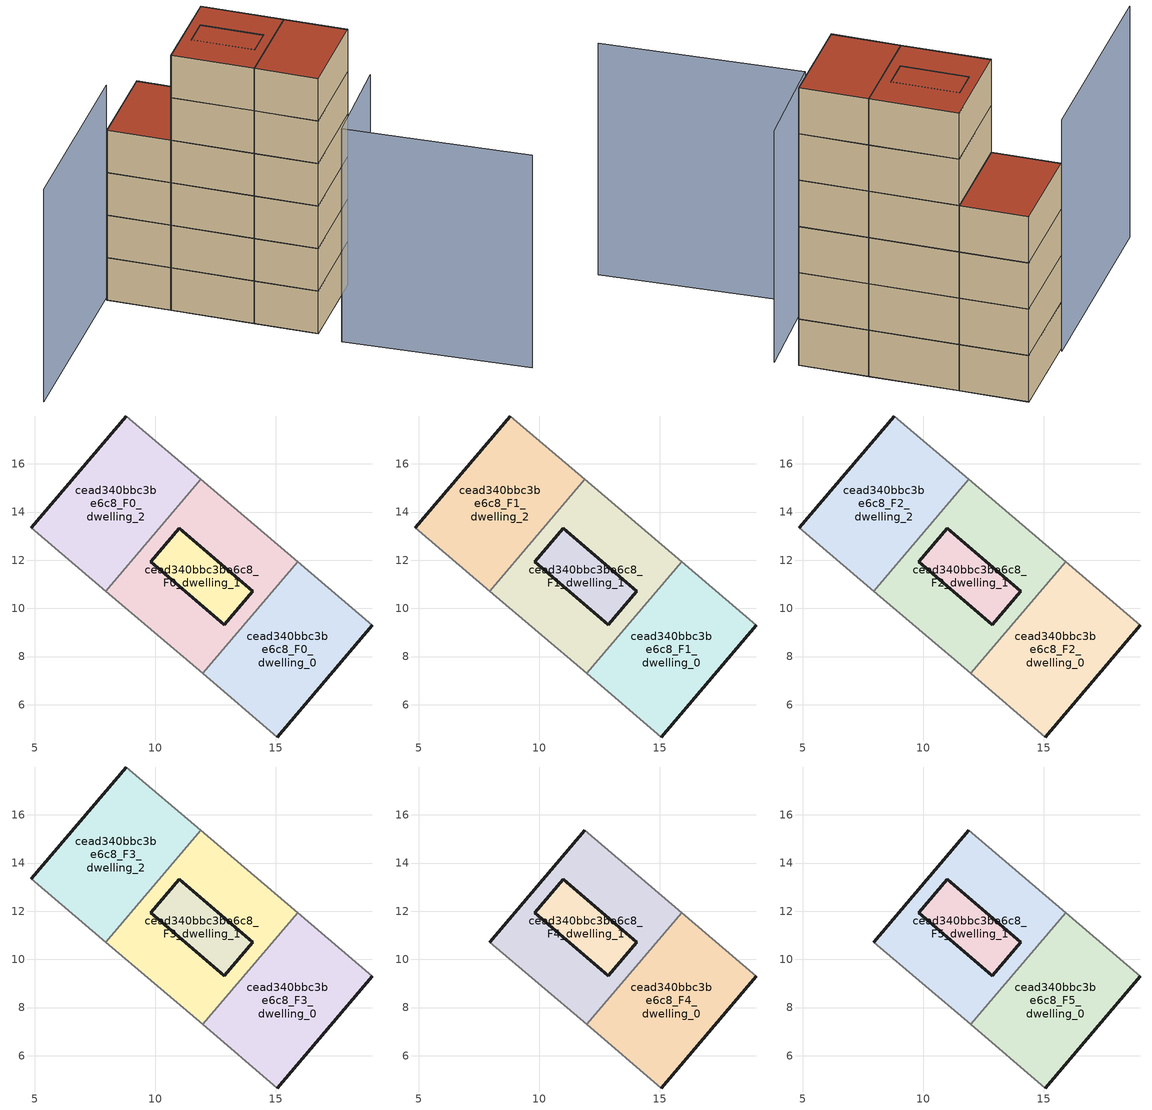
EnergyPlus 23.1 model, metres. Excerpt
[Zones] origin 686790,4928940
cead340bbc3be6c8_F0_dwelling_0
 floor ground (EU_floor_Construction): 15.06,4.66 19,9.3 15.91,11.93 11.96,7.3 z0
 wall outside (EU_wall_Construction): 19,9.3 15.06,4.66 z0:3
 wall to cead340bbc3be6c8_F0_dwelling_1 (EU_wall_Construction): 11.96,7.3 15.91,11.93 z0:3
 wall adiabatic (EU_wall_Construction): 15.91,11.93 19,9.3 / 15.06,4.66 11.96,7.3 z0:3
cead340bbc3be6c8_F0_dwelling_1
 floor ground (EU_floor_Construction): 11.96,7.3 15.91,11.93 11.89,15.35 7.94,10.72 z0
 wall adiabatic (EU_wall_Construction): 11.89,15.35 15.91,11.93 / 11.96,7.3 7.94,10.72 z0:3
 wall to cead340bbc3be6c8_F0_dwelling_2 (EU_wall_Construction): 7.94,10.72 11.89,15.35 z0:3
cead340bbc3be6c8_F0_dwelling_2
 floor ground (EU_floor_Construction): 7.94,10.72 11.89,15.35 8.79,17.99 4.85,13.35 z0
 wall outside (EU_wall_Construction): 4.85,13.35 8.79,17.99 z0:3
 wall adiabatic (EU_wall_Construction): 8.79,17.99 11.89,15.35 / 7.94,10.72 4.85,13.35 z0:3
cead340bbc3be6c8_F0_circulation
 floor ground (EU_floor_Construction): 12.86,9.33 14.05,10.71 10.98,13.32 9.8,11.93 z0
 wall outside (EU_wall_Construction): 14.05,10.71 12.86,9.33 9.8,11.93 10.98,13.32 14.05,10.71 z0:3
cead340bbc3be6c8_F1_dwelling_0
 floor to cead340bbc3be6c8_F0_dwelling_0 (EU_floor_Construction): 15.06,4.66 19,9.3 15.91,11.93 11.96,7.3 z3
 wall outside (EU_wall_Construction): 19,9.3 15.06,4.66 z3:6
 wall to cead340bbc3be6c8_F1_dwelling_1 (EU_wall_Construction): 11.96,7.3 15.91,11.93 z3:6
 wall adiabatic (EU_wall_Construction): 15.91,11.93 19,9.3 / 15.06,4.66 11.96,7.3 z3:6
cead340bbc3be6c8_F1_dwelling_1
 floor to cead340bbc3be6c8_F0_dwelling_1 (EU_floor_Construction): 11.96,7.3 15.91,11.93 11.89,15.35 7.94,10.72 z3
 wall adiabatic (EU_wall_Construction): 11.89,15.35 15.91,11.93 / 11.96,7.3 7.94,10.72 z3:6
 wall to cead340bbc3be6c8_F1_dwelling_2 (EU_wall_Construction): 7.94,10.72 11.89,15.35 z3:6
cead340bbc3be6c8_F1_dwelling_2
 floor to cead340bbc3be6c8_F0_dwelling_2 (EU_floor_Construction): 7.94,10.72 11.89,15.35 8.79,17.99 4.85,13.35 z3
 wall outside (EU_wall_Construction): 4.85,13.35 8.79,17.99 z3:6
 wall adiabatic (EU_wall_Construction): 8.79,17.99 11.89,15.35 / 7.94,10.72 4.85,13.35 z3:6
cead340bbc3be6c8_F1_circulation
 floor to cead340bbc3be6c8_F0_circulation (EU_floor_Construction): 12.86,9.33 14.05,10.71 10.98,13.32 9.8,11.93 z3
 wall outside (EU_wall_Construction): 14.05,10.71 12.86,9.33 9.8,11.93 10.98,13.32 14.05,10.71 z3:6
cead340bbc3be6c8_F2_dwelling_0
 floor to cead340bbc3be6c8_F1_dwelling_0 (EU_floor_Construction): 15.06,4.66 19,9.3 15.91,11.93 11.96,7.3 z6
 wall outside (EU_wall_Construction): 19,9.3 15.06,4.66 z6:9
 wall to cead340bbc3be6c8_F2_dwelling_1 (EU_wall_Construction): 11.96,7.3 15.91,11.93 z6:9
 wall adiabatic (EU_wall_Construction): 15.91,11.93 19,9.3 / 15.06,4.66 11.96,7.3 z6:9
cead340bbc3be6c8_F2_dwelling_1
 floor to cead340bbc3be6c8_F1_dwelling_1 (EU_floor_Construction): 11.96,7.3 15.91,11.93 11.89,15.35 7.94,10.72 z6
 wall adiabatic (EU_wall_Construction): 11.89,15.35 15.91,11.93 / 11.96,7.3 7.94,10.72 z6:9
 wall to cead340bbc3be6c8_F2_dwelling_2 (EU_wall_Construction): 7.94,10.72 11.89,15.35 z6:9
cead340bbc3be6c8_F2_dwelling_2
 floor to cead340bbc3be6c8_F1_dwelling_2 (EU_floor_Construction): 7.94,10.72 11.89,15.35 8.79,17.99 4.85,13.35 z6
 wall outside (EU_wall_Construction): 4.85,13.35 8.79,17.99 z6:9
 wall adiabatic (EU_wall_Construction): 8.79,17.99 11.89,15.35 / 7.94,10.72 4.85,13.35 z6:9
cead340bbc3be6c8_F2_circulation
 floor to cead340bbc3be6c8_F1_circulation (EU_floor_Construction): 12.86,9.33 14.05,10.71 10.98,13.32 9.8,11.93 z6
 wall outside (EU_wall_Construction): 14.05,10.71 12.86,9.33 9.8,11.93 10.98,13.32 14.05,10.71 z6:9
cead340bbc3be6c8_F3_dwelling_0
 floor to cead340bbc3be6c8_F2_dwelling_0 (EU_floor_Construction): 15.06,4.66 19,9.3 15.91,11.93 11.96,7.3 z9
 wall outside (EU_wall_Construction): 19,9.3 15.06,4.66 z9:12
 wall to cead340bbc3be6c8_F3_dwelling_1 (EU_wall_Construction): 11.96,7.3 15.91,11.93 z9:12
 wall adiabatic (EU_wall_Construction): 15.91,11.93 19,9.3 / 15.06,4.66 11.96,7.3 z9:12
cead340bbc3be6c8_F3_dwelling_1
 floor to cead340bbc3be6c8_F2_dwelling_1 (EU_floor_Construction): 11.96,7.3 15.91,11.93 11.89,15.35 7.94,10.72 z9
 wall adiabatic (EU_wall_Construction): 11.89,15.35 15.91,11.93 / 11.96,7.3 7.94,10.72 z9:12
 wall to cead340bbc3be6c8_F3_dwelling_2 (EU_wall_Construction): 7.94,10.72 11.89,15.35 z9:12
cead340bbc3be6c8_F3_dwelling_2
 floor to cead340bbc3be6c8_F2_dwelling_2 (EU_floor_Construction): 7.94,10.72 11.89,15.35 8.79,17.99 4.85,13.35 z9
 wall outside (EU_wall_Construction): 4.85,13.35 8.79,17.99 z9:12
 wall adiabatic (EU_wall_Construction): 8.79,17.99 11.89,15.35 / 7.94,10.72 4.85,13.35 z9:12
 roof outside (EU_roof_Construction): 11.89,15.35 7.94,10.72 4.85,13.35 8.79,17.99 z12
cead340bbc3be6c8_F3_circulation
 floor to cead340bbc3be6c8_F2_circulation (EU_floor_Construction): 12.86,9.33 14.05,10.71 10.98,13.32 9.8,11.93 z9
 wall outside (EU_wall_Construction): 14.05,10.71 12.86,9.33 9.8,11.93 10.98,13.32 14.05,10.71 z9:12
cead340bbc3be6c8_F4_dwelling_0
 floor to cead340bbc3be6c8_F3_dwelling_0 (EU_floor_Construction): 15.06,4.66 19,9.3 15.91,11.93 11.96,7.3 z12
 wall outside (EU_wall_Construction): 19,9.3 15.06,4.66 z12:15
 wall to cead340bbc3be6c8_F4_dwelling_1 (EU_wall_Construction): 11.96,7.3 15.91,11.93 z12:15
 wall adiabatic (EU_wall_Construction): 15.91,11.93 19,9.3 / 15.06,4.66 11.96,7.3 z12:15
cead340bbc3be6c8_F4_dwelling_1
 floor to cead340bbc3be6c8_F3_dwelling_1 (EU_floor_Construction): 11.96,7.3 15.91,11.93 11.89,15.35 7.94,10.72 z12
 wall outside (EU_wall_Construction): 7.94,10.72 11.89,15.35 z12:15
 wall adiabatic (EU_wall_Construction): 11.89,15.35 15.91,11.93 / 11.96,7.3 7.94,10.72 z12:15
cead340bbc3be6c8_F4_circulation
 floor to cead340bbc3be6c8_F3_circulation (EU_floor_Construction): 12.86,9.33 14.05,10.71 10.98,13.32 9.8,11.93 z12
 wall outside (EU_wall_Construction): 14.05,10.71 12.86,9.33 9.8,11.93 10.98,13.32 14.05,10.71 z12:15
cead340bbc3be6c8_F5_dwelling_0
 floor to cead340bbc3be6c8_F4_dwelling_0 (EU_floor_Construction): 15.06,4.66 19,9.3 15.91,11.93 11.96,7.3 z15
 wall outside (EU_wall_Construction): 19,9.3 15.06,4.66 z15:18
 wall to cead340bbc3be6c8_F5_dwelling_1 (EU_wall_Construction): 11.96,7.3 15.91,11.93 z15:18
 wall adiabatic (EU_wall_Construction): 15.91,11.93 19,9.3 / 15.06,4.66 11.96,7.3 z15:18
 roof outside (EU_roof_Construction): 19,9.3 15.06,4.66 11.96,7.3 15.91,11.93 z18
cead340bbc3be6c8_F5_dwelling_1
 floor to cead340bbc3be6c8_F4_dwelling_1 (EU_floor_Construction): 11.96,7.3 15.91,11.93 11.89,15.35 7.94,10.72 z15
 wall outside (EU_wall_Construction): 7.94,10.72 11.89,15.35 z15:18
 wall adiabatic (EU_wall_Construction): 11.89,15.35 15.91,11.93 / 11.96,7.3 7.94,10.72 z15:18
 roof outside (EU_roof_Construction): 15.91,11.93 11.96,7.3 7.94,10.72 11.89,15.35 z18
cead340bbc3be6c8_F5_circulation
 floor to cead340bbc3be6c8_F4_circulation (EU_floor_Construction): 12.86,9.33 14.05,10.71 10.98,13.32 9.8,11.93 z15
 wall outside (EU_wall_Construction): 14.05,10.71 12.86,9.33 9.8,11.93 10.98,13.32 14.05,10.71 z15:18
 roof outside (EU_roof_Construction): 14.05,10.71 12.86,9.33 9.8,11.93 10.98,13.32 z18
shading: 25.37,-4.14 16,3.26 / 16,3.26 20.11,8.46 / -3.38,3.8 4.94,13.62 z0:15
[Building]
EU S2 Campaign: North Axis=0; Terrain=City; Solar Distribution=FullExterior
[Site:Location]
Bologna: Latitude=44.5; Longitude=11.25; Time Zone=1; Elevation=37
[SizingPeriod:WeatherFileDays]
AnnualSizingPeriod: Begin Month=1; Begin Day of Month=1; End Month=12; End Day of Month=31; Day of Week for Start Day=Monday; Use Weather File Daylight Saving Period=No; Use Weather File Rain and Snow Indicators=No
[MATERIAL]
EU_InternalMass_Material: Roughness=MediumRough; Thickness=0.1; Conductivity=1; Density=1800; Specific Heat=900; Thermal Absorptance=0.9; Solar Absorptance=0.7; Visible Absorptance=0.7
[MATERIAL:NOMASS] Roughness=MediumRough; Thermal Absorptance=0.9; Solar Absorptance=0.7; Visible Absorptance=0.7
Name | Thermal Resistance
EU_wall_NoMass | 0.905828
EU_roof_NoMass | 0.37593
EU_floor_NoMass | 0.67114
[CONSTRUCTION]
EU_wall_Construction: EU_wall_NoMass
EU_roof_Construction: EU_roof_NoMass
EU_floor_Construction: EU_floor_NoMass
EU_InternalMass_Construction: EU_InternalMass_Material
[ZONE] Type=1; Multiplier=1; Ceiling Height=autocalculate; Floor Area=autocalculate; Part of Total Floor Area=Yes
Name | Volume
cead340bbc3be6c8_F0_dwelling_0; cead340bbc3be6c8_F1_dwelling_0; cead340bbc3be6c8_F2_dwelling_0; cead340bbc3be6c8_F3_dwelling_0; cead340bbc3be6c8_F4_dwelling_0; cead340bbc3be6c8_F5_dwelling_0 | 74.2778
cead340bbc3be6c8_F0_dwelling_1; cead340bbc3be6c8_F1_dwelling_1; cead340bbc3be6c8_F2_dwelling_1; cead340bbc3be6c8_F3_dwelling_1; cead340bbc3be6c8_F4_dwelling_1; cead340bbc3be6c8_F5_dwelling_1 | 96.3149
cead340bbc3be6c8_F0_dwelling_2; cead340bbc3be6c8_F1_dwelling_2; cead340bbc3be6c8_F2_dwelling_2; cead340bbc3be6c8_F3_dwelling_2 | 74.2698
cead340bbc3be6c8_F0_circulation; cead340bbc3be6c8_F1_circulation; cead340bbc3be6c8_F2_circulation; cead340bbc3be6c8_F3_circulation; cead340bbc3be6c8_F4_circulation; cead340bbc3be6c8_F5_circulation | 22.0386
[INTERNALMASS] Construction=EU_InternalMass_Construction
Name | Zone or ZoneList | Surface Area
cead340bbc3be6c8_F0_dwelling_0_EU_InternalMass | cead340bbc3be6c8_F0_dwelling_0 | 24.7586
cead340bbc3be6c8_F0_dwelling_1_EU_InternalMass | cead340bbc3be6c8_F0_dwelling_1 | 24.7586
cead340bbc3be6c8_F0_dwelling_2_EU_InternalMass | cead340bbc3be6c8_F0_dwelling_2 | 24.7586
cead340bbc3be6c8_F1_dwelling_0_EU_InternalMass | cead340bbc3be6c8_F1_dwelling_0 | 24.7586
cead340bbc3be6c8_F1_dwelling_1_EU_InternalMass | cead340bbc3be6c8_F1_dwelling_1 | 24.7586
cead340bbc3be6c8_F1_dwelling_2_EU_InternalMass | cead340bbc3be6c8_F1_dwelling_2 | 24.7586
cead340bbc3be6c8_F2_dwelling_0_EU_InternalMass | cead340bbc3be6c8_F2_dwelling_0 | 24.7586
cead340bbc3be6c8_F2_dwelling_1_EU_InternalMass | cead340bbc3be6c8_F2_dwelling_1 | 24.7586
cead340bbc3be6c8_F2_dwelling_2_EU_InternalMass | cead340bbc3be6c8_F2_dwelling_2 | 24.7586
cead340bbc3be6c8_F3_dwelling_0_EU_InternalMass | cead340bbc3be6c8_F3_dwelling_0 | 24.7586
cead340bbc3be6c8_F3_dwelling_1_EU_InternalMass | cead340bbc3be6c8_F3_dwelling_1 | 24.7586
cead340bbc3be6c8_F3_dwelling_2_EU_InternalMass | cead340bbc3be6c8_F3_dwelling_2 | 24.7586
cead340bbc3be6c8_F4_dwelling_0_EU_InternalMass | cead340bbc3be6c8_F4_dwelling_0 | 37.1379
cead340bbc3be6c8_F4_dwelling_1_EU_InternalMass | cead340bbc3be6c8_F4_dwelling_1 | 37.1379
cead340bbc3be6c8_F5_dwelling_0_EU_InternalMass | cead340bbc3be6c8_F5_dwelling_0 | 37.1379
cead340bbc3be6c8_F5_dwelling_1_EU_InternalMass | cead340bbc3be6c8_F5_dwelling_1 | 37.1379
[OTHEREQUIPMENT] Fuel Type=Electricity; Design Level Calculation Method=Watts/Area; Power per Zone Floor Area=1; Fraction Latent=0; Fraction Radiant=0; Fraction Lost=0; Carbon Dioxide Generation Rate=0; EndUse Subcategory=EU_Step8_InternalGains
Name | Zone or ZoneList or Space or SpaceList | Schedule
EU_Step8_InternalGain_cead340bbc3be6c8_F0_dwelling_0_f000 | cead340bbc3be6c8_F0_dwelling_0 | EU_Step8_GainSchedule_cead340bbc3be6c8_F0_dwelling_0_f000
EU_Step8_InternalGain_cead340bbc3be6c8_F0_dwelling_1_f000 | cead340bbc3be6c8_F0_dwelling_1 | EU_Step8_GainSchedule_cead340bbc3be6c8_F0_dwelling_1_f000
EU_Step8_InternalGain_cead340bbc3be6c8_F0_dwelling_2_f000 | cead340bbc3be6c8_F0_dwelling_2 | EU_Step8_GainSchedule_cead340bbc3be6c8_F0_dwelling_2_f000
EU_Step8_InternalGain_cead340bbc3be6c8_F1_dwelling_0_f000 | cead340bbc3be6c8_F1_dwelling_0 | EU_Step8_GainSchedule_cead340bbc3be6c8_F1_dwelling_0_f000
EU_Step8_InternalGain_cead340bbc3be6c8_F1_dwelling_1_f000 | cead340bbc3be6c8_F1_dwelling_1 | EU_Step8_GainSchedule_cead340bbc3be6c8_F1_dwelling_1_f000
EU_Step8_InternalGain_cead340bbc3be6c8_F1_dwelling_2_f000 | cead340bbc3be6c8_F1_dwelling_2 | EU_Step8_GainSchedule_cead340bbc3be6c8_F1_dwelling_2_f000
EU_Step8_InternalGain_cead340bbc3be6c8_F2_dwelling_0_f000 | cead340bbc3be6c8_F2_dwelling_0 | EU_Step8_GainSchedule_cead340bbc3be6c8_F2_dwelling_0_f000
EU_Step8_InternalGain_cead340bbc3be6c8_F2_dwelling_1_f000 | cead340bbc3be6c8_F2_dwelling_1 | EU_Step8_GainSchedule_cead340bbc3be6c8_F2_dwelling_1_f000
EU_Step8_InternalGain_cead340bbc3be6c8_F2_dwelling_2_f000 | cead340bbc3be6c8_F2_dwelling_2 | EU_Step8_GainSchedule_cead340bbc3be6c8_F2_dwelling_2_f000
EU_Step8_InternalGain_cead340bbc3be6c8_F3_dwelling_0_f000 | cead340bbc3be6c8_F3_dwelling_0 | EU_Step8_GainSchedule_cead340bbc3be6c8_F3_dwelling_0_f000
EU_Step8_InternalGain_cead340bbc3be6c8_F3_dwelling_1_f000 | cead340bbc3be6c8_F3_dwelling_1 | EU_Step8_GainSchedule_cead340bbc3be6c8_F3_dwelling_1_f000
EU_Step8_InternalGain_cead340bbc3be6c8_F3_dwelling_2_f000 | cead340bbc3be6c8_F3_dwelling_2 | EU_Step8_GainSchedule_cead340bbc3be6c8_F3_dwelling_2_f000
EU_Step8_InternalGain_cead340bbc3be6c8_F4_dwelling_0_f000 | cead340bbc3be6c8_F4_dwelling_0 | EU_Step8_GainSchedule_cead340bbc3be6c8_F4_dwelling_0_f000
EU_Step8_InternalGain_cead340bbc3be6c8_F4_dwelling_1_f000 | cead340bbc3be6c8_F4_dwelling_1 | EU_Step8_GainSchedule_cead340bbc3be6c8_F4_dwelling_1_f000
EU_Step8_InternalGain_cead340bbc3be6c8_F5_dwelling_0_f000 | cead340bbc3be6c8_F5_dwelling_0 | EU_Step8_GainSchedule_cead340bbc3be6c8_F5_dwelling_0_f000
EU_Step8_InternalGain_cead340bbc3be6c8_F5_dwelling_1_f000 | cead340bbc3be6c8_F5_dwelling_1 | EU_Step8_GainSchedule_cead340bbc3be6c8_F5_dwelling_1_f000
[ZONEINFILTRATION:DESIGNFLOWRATE] Schedule=EU_AlwaysOn; Design Flow Rate Calculation Method=Flow/Area; Flow Rate per Floor Area=0.0005; Constant Term Coefficient=1; Temperature Term Coefficient=0; Velocity Term Coefficient=0; Velocity Squared Term Coefficient=0
Name | Zone or ZoneList or Space or SpaceList
EU_Circulation_Infiltration_cead340bbc3be6c8_F0_circulation | cead340bbc3be6c8_F0_circulation
EU_Circulation_Infiltration_cead340bbc3be6c8_F1_circulation | cead340bbc3be6c8_F1_circulation
EU_Circulation_Infiltration_cead340bbc3be6c8_F2_circulation | cead340bbc3be6c8_F2_circulation
EU_Circulation_Infiltration_cead340bbc3be6c8_F3_circulation | cead340bbc3be6c8_F3_circulation
EU_Circulation_Infiltration_cead340bbc3be6c8_F4_circulation | cead340bbc3be6c8_F4_circulation
EU_Circulation_Infiltration_cead340bbc3be6c8_F5_circulation | cead340bbc3be6c8_F5_circulation
[ZONEVENTILATION:DESIGNFLOWRATE] Schedule=EU_AlwaysOn; Design Flow Rate Calculation Method=AirChanges/Hour; Air Changes per Hour=0.73129; Ventilation Type=Natural; Fan Pressure Rise=0; Fan Total Efficiency=1; Constant Term Coefficient=1; Temperature Term Coefficient=0; Velocity Term Coefficient=0; Velocity Squared Term Coefficient=0; Minimum Indoor Temperature=-100; Maximum Indoor Temperature=100; Delta Temperature=-100; Minimum Outdoor Temperature=-100; Maximum Outdoor Temperature=100; Maximum Wind Speed=40
Name | Zone or ZoneList or Space or SpaceList
EU_ConstantAir_cead340bbc3be6c8_F0_dwelling_0 | cead340bbc3be6c8_F0_dwelling_0
EU_ConstantAir_cead340bbc3be6c8_F0_dwelling_1 | cead340bbc3be6c8_F0_dwelling_1
EU_ConstantAir_cead340bbc3be6c8_F0_dwelling_2 | cead340bbc3be6c8_F0_dwelling_2
EU_ConstantAir_cead340bbc3be6c8_F1_dwelling_0 | cead340bbc3be6c8_F1_dwelling_0
EU_ConstantAir_cead340bbc3be6c8_F1_dwelling_1 | cead340bbc3be6c8_F1_dwelling_1
EU_ConstantAir_cead340bbc3be6c8_F1_dwelling_2 | cead340bbc3be6c8_F1_dwelling_2
EU_ConstantAir_cead340bbc3be6c8_F2_dwelling_0 | cead340bbc3be6c8_F2_dwelling_0
EU_ConstantAir_cead340bbc3be6c8_F2_dwelling_1 | cead340bbc3be6c8_F2_dwelling_1
EU_ConstantAir_cead340bbc3be6c8_F2_dwelling_2 | cead340bbc3be6c8_F2_dwelling_2
EU_ConstantAir_cead340bbc3be6c8_F3_dwelling_0 | cead340bbc3be6c8_F3_dwelling_0
EU_ConstantAir_cead340bbc3be6c8_F3_dwelling_1 | cead340bbc3be6c8_F3_dwelling_1
EU_ConstantAir_cead340bbc3be6c8_F3_dwelling_2 | cead340bbc3be6c8_F3_dwelling_2
EU_ConstantAir_cead340bbc3be6c8_F4_dwelling_0 | cead340bbc3be6c8_F4_dwelling_0
EU_ConstantAir_cead340bbc3be6c8_F4_dwelling_1 | cead340bbc3be6c8_F4_dwelling_1
EU_ConstantAir_cead340bbc3be6c8_F5_dwelling_0 | cead340bbc3be6c8_F5_dwelling_0
EU_ConstantAir_cead340bbc3be6c8_F5_dwelling_1 | cead340bbc3be6c8_F5_dwelling_1
[HVACTEMPLATE:THERMOSTAT] Constant Heating Setpoint=20; Constant Cooling Setpoint=50
EU_HeatOnly_cead340bbc3be6c8_F0_dwelling_0; EU_HeatOnly_cead340bbc3be6c8_F0_dwelling_1; EU_HeatOnly_cead340bbc3be6c8_F0_dwelling_2; EU_HeatOnly_cead340bbc3be6c8_F1_dwelling_0; EU_HeatOnly_cead340bbc3be6c8_F1_dwelling_1; EU_HeatOnly_cead340bbc3be6c8_F1_dwelling_2; EU_HeatOnly_cead340bbc3be6c8_F2_dwelling_0; EU_HeatOnly_cead340bbc3be6c8_F2_dwelling_1; EU_HeatOnly_cead340bbc3be6c8_F2_dwelling_2; EU_HeatOnly_cead340bbc3be6c8_F3_dwelling_0; EU_HeatOnly_cead340bbc3be6c8_F3_dwelling_1; EU_HeatOnly_cead340bbc3be6c8_F3_dwelling_2; EU_HeatOnly_cead340bbc3be6c8_F4_dwelling_0; EU_HeatOnly_cead340bbc3be6c8_F4_dwelling_1; EU_HeatOnly_cead340bbc3be6c8_F5_dwelling_0; EU_HeatOnly_cead340bbc3be6c8_F5_dwelling_1
[HVACTEMPLATE:ZONE:IDEALLOADSAIRSYSTEM] System Availability Schedule=EU_AlwaysOn; Maximum Heating Supply Air Temperature=50; Minimum Cooling Supply Air Temperature=13; Maximum Heating Supply Air Humidity Ratio=0.0156; Minimum Cooling Supply Air Humidity Ratio=0.0077; Heating Limit=NoLimit; Cooling Limit=NoLimit; Heating Availability Schedule=EU_AlwaysOn; Cooling Availability Schedule=EU_CoolingOff; Dehumidification Control Type=ConstantSensibleHeatRatio; Cooling Sensible Heat Ratio=0.7; Dehumidification Setpoint=60; Humidification Control Type=None; Humidification Setpoint=30; Outdoor Air Method=None; Outdoor Air Flow Rate per Person=0.00944; Outdoor Air Flow Rate per Zone Floor Area=0; Outdoor Air Flow Rate per Zone=0; Demand Controlled Ventilation Type=None; Outdoor Air Economizer Type=NoEconomizer; Heat Recovery Type=None; Sensible Heat Recovery Effectiveness=0.7; Latent Heat Recovery Effectiveness=0.65
Name | Template Thermostat
cead340bbc3be6c8_F0_dwelling_0 | EU_HeatOnly_cead340bbc3be6c8_F0_dwelling_0
cead340bbc3be6c8_F0_dwelling_1 | EU_HeatOnly_cead340bbc3be6c8_F0_dwelling_1
cead340bbc3be6c8_F0_dwelling_2 | EU_HeatOnly_cead340bbc3be6c8_F0_dwelling_2
cead340bbc3be6c8_F1_dwelling_0 | EU_HeatOnly_cead340bbc3be6c8_F1_dwelling_0
cead340bbc3be6c8_F1_dwelling_1 | EU_HeatOnly_cead340bbc3be6c8_F1_dwelling_1
cead340bbc3be6c8_F1_dwelling_2 | EU_HeatOnly_cead340bbc3be6c8_F1_dwelling_2
cead340bbc3be6c8_F2_dwelling_0 | EU_HeatOnly_cead340bbc3be6c8_F2_dwelling_0
cead340bbc3be6c8_F2_dwelling_1 | EU_HeatOnly_cead340bbc3be6c8_F2_dwelling_1
cead340bbc3be6c8_F2_dwelling_2 | EU_HeatOnly_cead340bbc3be6c8_F2_dwelling_2
cead340bbc3be6c8_F3_dwelling_0 | EU_HeatOnly_cead340bbc3be6c8_F3_dwelling_0
cead340bbc3be6c8_F3_dwelling_1 | EU_HeatOnly_cead340bbc3be6c8_F3_dwelling_1
cead340bbc3be6c8_F3_dwelling_2 | EU_HeatOnly_cead340bbc3be6c8_F3_dwelling_2
cead340bbc3be6c8_F4_dwelling_0 | EU_HeatOnly_cead340bbc3be6c8_F4_dwelling_0
cead340bbc3be6c8_F4_dwelling_1 | EU_HeatOnly_cead340bbc3be6c8_F4_dwelling_1
cead340bbc3be6c8_F5_dwelling_0 | EU_HeatOnly_cead340bbc3be6c8_F5_dwelling_0
cead340bbc3be6c8_F5_dwelling_1 | EU_HeatOnly_cead340bbc3be6c8_F5_dwelling_1
[SIZING:ZONE] Zone Cooling Design Supply Air Temperature Input Method=SupplyAirTemperature; Zone Cooling Design Supply Air Temperature=13; Zone Heating Design Supply Air Temperature Input Method=SupplyAirTemperature; Zone Heating Design Supply Air Temperature=50; Zone Cooling Design Supply Air Humidity Ratio=0.008; Zone Heating Design Supply Air Humidity Ratio=0.008; Cooling Design Air Flow Method=DesignDay; Cooling Design Air Flow Rate=0; Cooling Minimum Air Flow per Zone Floor Area=0.000762; Cooling Minimum Air Flow=0; Cooling Minimum Air Flow Fraction=0.2; Heating Design Air Flow Method=DesignDay; Heating Design Air Flow Rate=0; Heating Maximum Air Flow per Zone Floor Area=0.002032; Heating Maximum Air Flow=0.141576; Heating Maximum Air Flow Fraction=0.3; Account for Dedicated Outdoor Air System=No; Dedicated Outdoor Air System Control Strategy=NeutralSupplyAir; Dedicated Outdoor Air Low Setpoint Temperature for Design=autosize; Dedicated Outdoor Air High Setpoint Temperature for Design=autosize; Zone Load Sizing Method=Sensible Load Only No Latent Load; Zone Latent Cooling Design Supply Air Humidity Ratio Input Method=HumidityRatioDifference; Zone Cooling Design Supply Air Humidity Ratio Difference=0.005; Zone Latent Heating Design Supply Air Humidity Ratio Input Method=HumidityRatioDifference; Zone Humidification Design Supply Air Humidity Ratio Difference=0.005
cead340bbc3be6c8_F0_dwelling_0; cead340bbc3be6c8_F0_dwelling_1; cead340bbc3be6c8_F0_dwelling_2; cead340bbc3be6c8_F1_dwelling_0; cead340bbc3be6c8_F1_dwelling_1; cead340bbc3be6c8_F1_dwelling_2; cead340bbc3be6c8_F2_dwelling_0; cead340bbc3be6c8_F2_dwelling_1; cead340bbc3be6c8_F2_dwelling_2; cead340bbc3be6c8_F3_dwelling_0; cead340bbc3be6c8_F3_dwelling_1; cead340bbc3be6c8_F3_dwelling_2; cead340bbc3be6c8_F4_dwelling_0; cead340bbc3be6c8_F4_dwelling_1; cead340bbc3be6c8_F5_dwelling_0; cead340bbc3be6c8_F5_dwelling_1
[SCHEDULE:CONSTANT]
Name | Hourly Value
EU_AlwaysOn | 1
EU_CoolingOff | 0
[SCHEDULE:FILE] Column Number=1; Rows to Skip at Top=0; Number of Hours of Data=8760; Column Separator=Comma; Interpolate to Timestep=No; Minutes per Item=60; Adjust Schedule for Daylight Savings=Yes
Name | File
EU_Step8_GainSchedule_cead340bbc3be6c8_F0_dwelling_0_f000 | ../../schedules/cead340bbc3be6c8/cead340bbc3be6c8_F0_dwelling_0_f000_gain.csv
EU_Step8_GainSchedule_cead340bbc3be6c8_F0_dwelling_1_f000 | ../../schedules/cead340bbc3be6c8/cead340bbc3be6c8_F0_dwelling_1_f000_gain.csv
EU_Step8_GainSchedule_cead340bbc3be6c8_F0_dwelling_2_f000 | ../../schedules/cead340bbc3be6c8/cead340bbc3be6c8_F0_dwelling_2_f000_gain.csv
EU_Step8_GainSchedule_cead340bbc3be6c8_F1_dwelling_0_f000 | ../../schedules/cead340bbc3be6c8/cead340bbc3be6c8_F1_dwelling_0_f000_gain.csv
EU_Step8_GainSchedule_cead340bbc3be6c8_F1_dwelling_1_f000 | ../../schedules/cead340bbc3be6c8/cead340bbc3be6c8_F1_dwelling_1_f000_gain.csv
EU_Step8_GainSchedule_cead340bbc3be6c8_F1_dwelling_2_f000 | ../../schedules/cead340bbc3be6c8/cead340bbc3be6c8_F1_dwelling_2_f000_gain.csv
EU_Step8_GainSchedule_cead340bbc3be6c8_F2_dwelling_0_f000 | ../../schedules/cead340bbc3be6c8/cead340bbc3be6c8_F2_dwelling_0_f000_gain.csv
EU_Step8_GainSchedule_cead340bbc3be6c8_F2_dwelling_1_f000 | ../../schedules/cead340bbc3be6c8/cead340bbc3be6c8_F2_dwelling_1_f000_gain.csv
EU_Step8_GainSchedule_cead340bbc3be6c8_F2_dwelling_2_f000 | ../../schedules/cead340bbc3be6c8/cead340bbc3be6c8_F2_dwelling_2_f000_gain.csv
EU_Step8_GainSchedule_cead340bbc3be6c8_F3_dwelling_0_f000 | ../../schedules/cead340bbc3be6c8/cead340bbc3be6c8_F3_dwelling_0_f000_gain.csv
EU_Step8_GainSchedule_cead340bbc3be6c8_F3_dwelling_1_f000 | ../../schedules/cead340bbc3be6c8/cead340bbc3be6c8_F3_dwelling_1_f000_gain.csv
EU_Step8_GainSchedule_cead340bbc3be6c8_F3_dwelling_2_f000 | ../../schedules/cead340bbc3be6c8/cead340bbc3be6c8_F3_dwelling_2_f000_gain.csv
EU_Step8_GainSchedule_cead340bbc3be6c8_F4_dwelling_0_f000 | ../../schedules/cead340bbc3be6c8/cead340bbc3be6c8_F4_dwelling_0_f000_gain.csv
EU_Step8_GainSchedule_cead340bbc3be6c8_F4_dwelling_1_f000 | ../../schedules/cead340bbc3be6c8/cead340bbc3be6c8_F4_dwelling_1_f000_gain.csv
EU_Step8_GainSchedule_cead340bbc3be6c8_F5_dwelling_0_f000 | ../../schedules/cead340bbc3be6c8/cead340bbc3be6c8_F5_dwelling_0_f000_gain.csv
EU_Step8_GainSchedule_cead340bbc3be6c8_F5_dwelling_1_f000 | ../../schedules/cead340bbc3be6c8/cead340bbc3be6c8_F5_dwelling_1_f000_gain.csv
